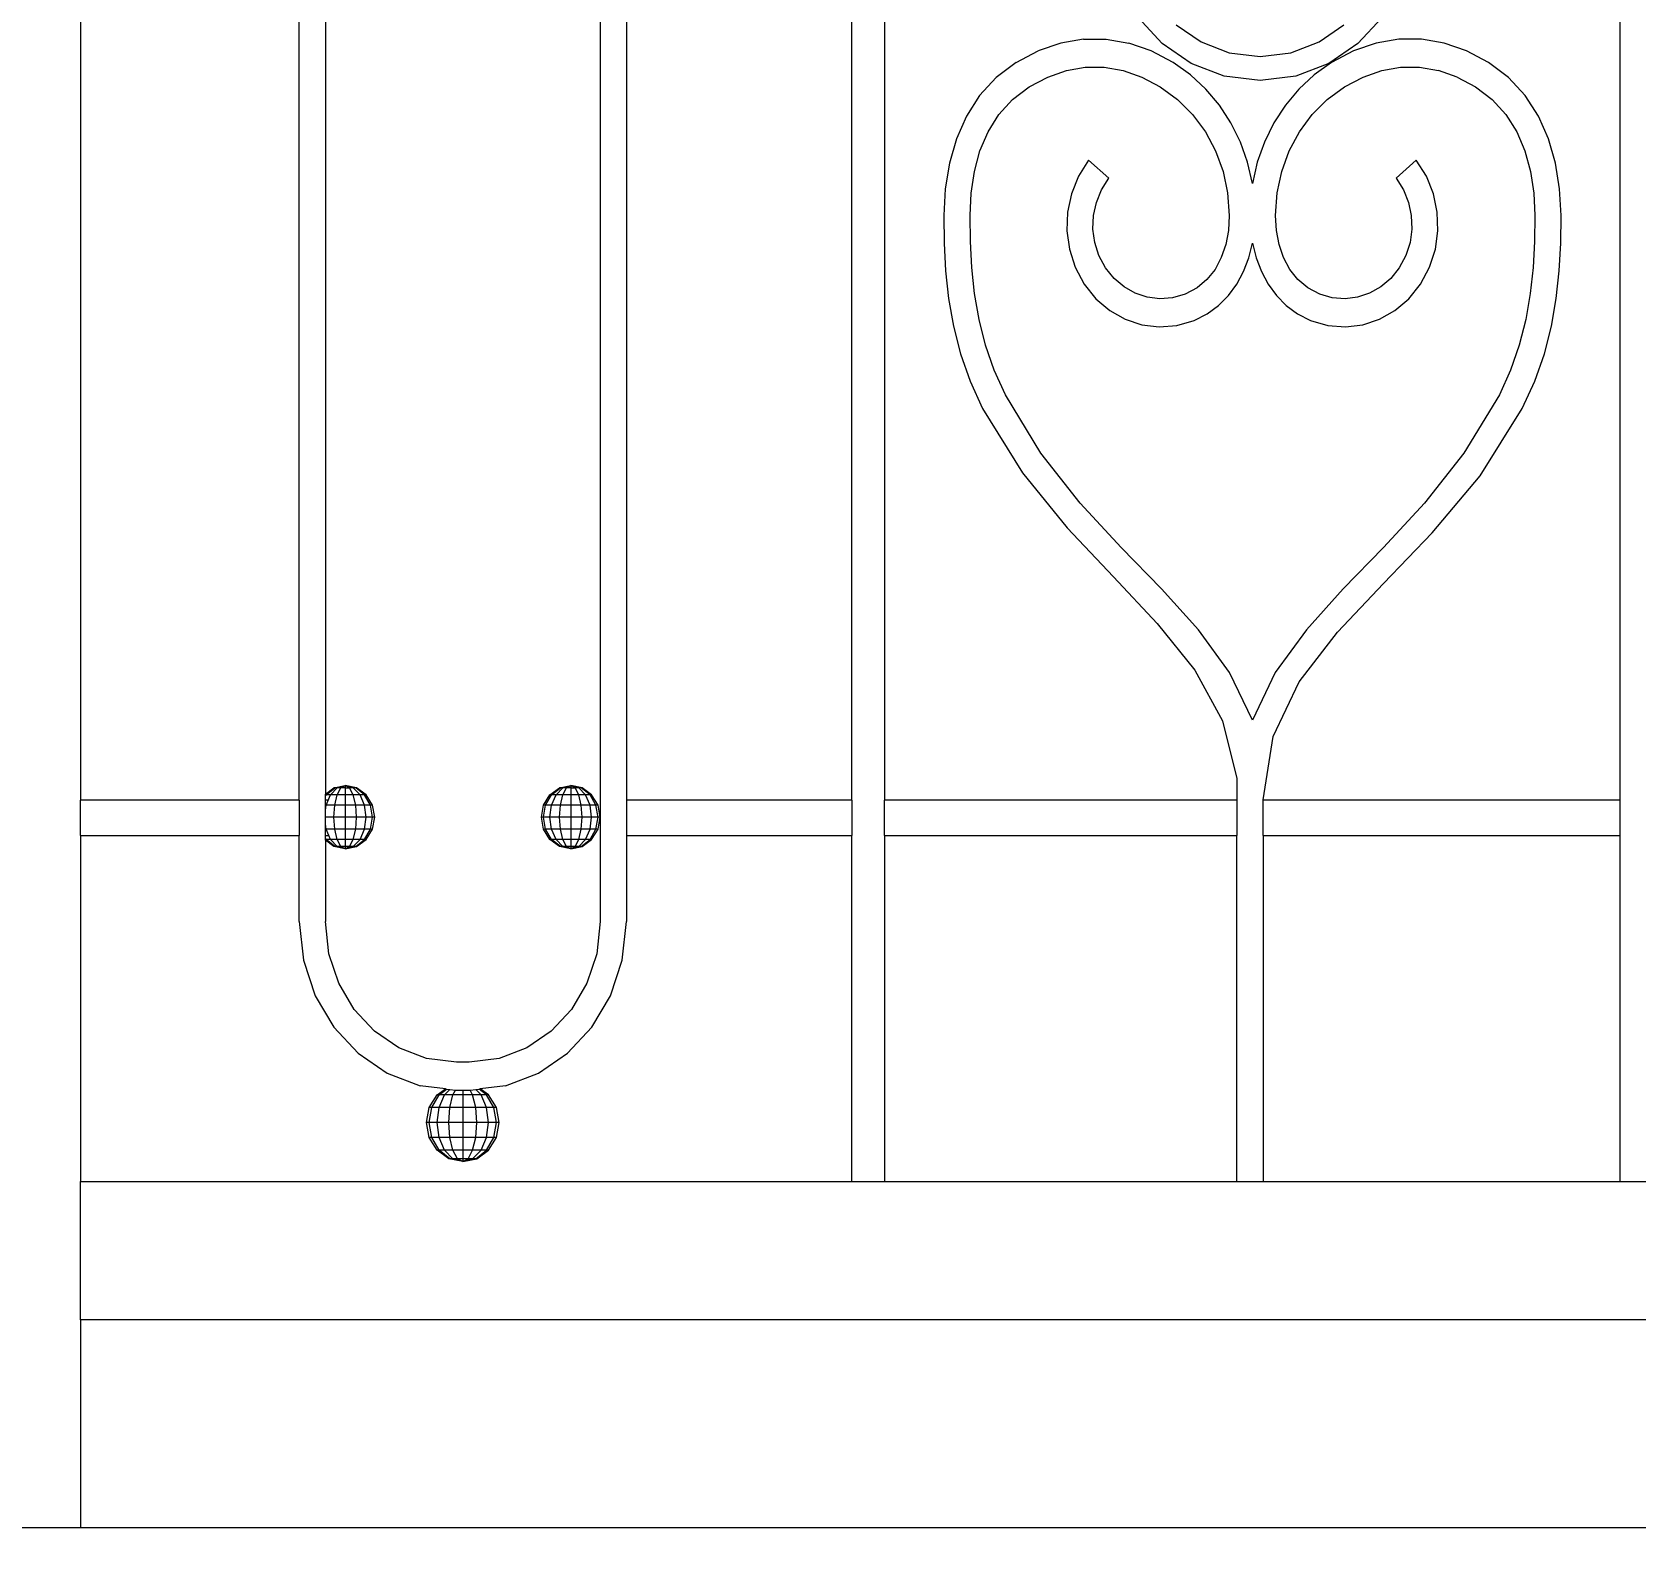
# Model space of a CAD drawing. Header units: millimetres. Extents: x 1832547 to 2001569, y -558009 to -417808.
# Drawn here: x 1913508.3 to 1913971.9, y -523578.6 to -523141.5 of the extents above; entities that cross this region are included whole.
import ezdxf

# ---------------------------------------------------------------- set-up
doc = ezdxf.new("R2010")
doc.units = ezdxf.units.MM
doc.header["$MEASUREMENT"] = 0
doc.layers.get('0').update_dxf_attribs({"linetype": 'CONTINUOUS'})
doc.layers.get('DEFPOINTS').update_dxf_attribs({"linetype": 'CONTINUOUS'})
doc.layers.add('CA.manh 08', color=8, linetype='CONTINUOUS', lineweight=9)
doc.layers.add('CA_manh 08', color=8, linetype='CONTINUOUS', lineweight=9)
doc.styles.get("Standard").update_dxf_attribs({"font": 'roman.shx'})
doc.dimstyles.new('CA 70', dxfattribs={"dimscale": 0.7, "dimtxt": 220, "dimasz": 60, "dimexe": 160, "dimexo": 0, "dimgap": 30, "dimtad": 1, "dimdec": 0, "dimrnd": 5, "dimzin": 0, "dimdsep": 46, "dimtxsty": 'Standard', "dimblk": 'ARCHTICK', "dimcen": 0.09, "dimdle": 160, "dimclrd": 256, "dimclre": 256, "dimclrt": 255, "dimadec": 0, "dimazin": 0, "dimtfac": 1, "dimtdec": 0, "dimtix": 1, "dimtmove": 2, "dimatfit": 3, "dimldrblk": 'DOT', "dimfxl": 600, "dimfxlon": 1, "dimtolj": 1, "dimtzin": 0, "dimarcsym": 0})

# ---------------------------------------------------------------- blocks, each defined once
blk = doc.blocks.new('wt45t')
at = {"layer": 'CA_manh 08'}
for p, q in [((1919711.13, -518573.66), (1919711.13, -518061.39)), ((1919923.75, -518061.39), (1919923.75, -518573.66)), ((1919933.21, -518573.66), (1919933.21, -518061.39)), ((1919998.37, -518061.39), (1919998.37, -518573.66)), ((1920005.94, -518062.36), (1920005.94, -518578.55)), ((1920085.39, -518062), (1920085.39, -518571.89)), ((1920092.96, -518573.66), (1920092.96, -518061.39)), ((1920156.2, -518061.39), (1920156.2, -518573.66)), ((1919779.96, -518347.51), (1919786.96, -518355.03)), ((1919798.19, -518354.55), (1919790.99, -518349.63)), ((1919839.48, -518349.63), (1919832.28, -518354.55)), ((1919843.51, -518355.03), (1919850.51, -518347.51)), ((1919755.54, -518357.12), (1919762.02, -518354.89)), ((1919762.02, -518354.89), (1919768.58, -518353.77)), ((1919768.58, -518353.77), (1919775.16, -518353.77)), ((1919775.16, -518353.77), (1919781.72, -518354.89)), ((1919781.72, -518354.89), (1919788.21, -518357.12)), ((1919786.96, -518355.03), (1919795.36, -518360.77)), ((1919806.35, -518357.69), (1919798.19, -518354.55)), ((1919832.28, -518354.55), (1919824.12, -518357.69)), ((1919835.11, -518360.77), (1919843.51, -518355.03)), ((1919846.68, -518357.12), (1919853.16, -518354.89)), ((1919859.72, -518353.77), (1919853.16, -518354.89)), ((1919866.3, -518353.77), (1919859.72, -518353.77)), ((1919866.3, -518353.77), (1919872.86, -518354.89)), ((1919872.86, -518354.89), (1919879.35, -518357.12)), ((1919749.16, -518360.47), (1919755.54, -518357.12)), ((1919788.21, -518357.12), (1919794.58, -518360.47)), ((1919815.23, -518358.79), (1919806.35, -518357.69)), ((1919824.12, -518357.69), (1919815.23, -518358.79)), ((1919840.3, -518360.47), (1919846.68, -518357.12)), ((1919885.72, -518360.47), (1919879.35, -518357.12)), ((1919738.6, -518370.04), (1919743.38, -518364.84)), ((1919743.38, -518364.84), (1919749.16, -518360.47)), ((1919758.29, -518364.69), (1919752.95, -518367.51)), ((1919758.29, -518364.69), (1919763.7, -518362.81)), ((1919769.15, -518361.87), (1919763.7, -518362.81)), ((1919774.61, -518361.87), (1919769.15, -518361.87)), ((1919780.05, -518362.81), (1919774.61, -518361.87)), ((1919785.45, -518364.69), (1919780.05, -518362.81)), ((1919790.79, -518367.51), (1919785.45, -518364.69)), ((1919794.58, -518360.47), (1919799.55, -518364.02)), ((1919795.36, -518360.77), (1919804.87, -518364.42)), ((1919799.55, -518364.02), (1919804, -518368.16)), ((1919804.87, -518364.42), (1919815.23, -518365.71)), ((1919815.23, -518365.71), (1919825.6, -518364.42)), ((1919825.6, -518364.42), (1919835.11, -518360.77)), ((1919830.89, -518368.16), (1919835.34, -518364.02)), ((1919835.34, -518364.02), (1919840.3, -518360.47)), ((1919849.43, -518364.69), (1919844.09, -518367.51)), ((1919854.83, -518362.81), (1919849.43, -518364.69)), ((1919860.28, -518361.87), (1919854.83, -518362.81)), ((1919865.74, -518361.87), (1919860.28, -518361.87)), ((1919871.18, -518362.81), (1919865.74, -518361.87)), ((1919876.59, -518364.69), (1919871.18, -518362.81)), ((1919881.93, -518367.51), (1919876.59, -518364.69)), ((1919885.72, -518360.47), (1919891.5, -518364.84)), ((1919891.5, -518364.84), (1919896.28, -518370.04)), ((1919752.95, -518367.51), (1919748.11, -518371.18)), ((1919795.8, -518371.18), (1919790.79, -518367.51)), ((1919804, -518368.16), (1919807.9, -518372.83)), ((1919826.98, -518372.83), (1919830.89, -518368.16)), ((1919844.09, -518367.51), (1919839.09, -518371.18)), ((1919886.78, -518371.18), (1919881.93, -518367.51)), ((1919734.78, -518375.96), (1919738.6, -518370.04)), ((1919748.11, -518371.18), (1919744.15, -518375.56)), ((1919800.16, -518375.56), (1919795.8, -518371.18)), ((1919807.9, -518372.83), (1919811.23, -518377.95)), ((1919823.65, -518377.95), (1919826.98, -518372.83)), ((1919839.09, -518371.18), (1919834.72, -518375.56)), ((1919890.73, -518375.56), (1919886.78, -518371.18)), ((1919896.28, -518370.04), (1919900.1, -518375.96)), ((1919731.88, -518382.5), (1919734.78, -518375.96)), ((1919744.15, -518375.56), (1919741.03, -518380.54)), ((1919803.85, -518380.54), (1919800.16, -518375.56)), ((1919811.23, -518377.95), (1919813.95, -518383.47)), ((1919820.93, -518383.47), (1919823.65, -518377.95)), ((1919834.72, -518375.56), (1919831.04, -518380.54)), ((1919893.86, -518380.54), (1919890.73, -518375.56)), ((1919900.1, -518375.96), (1919903, -518382.5)), ((1919729.85, -518389.54), (1919731.88, -518382.5)), ((1919741.03, -518380.54), (1919738.69, -518386.05)), ((1919806.79, -518386.03), (1919803.85, -518380.54)), ((1919831.04, -518380.54), (1919828.09, -518386.03)), ((1919896.2, -518386.05), (1919893.86, -518380.54)), ((1919903, -518382.5), (1919905.03, -518389.54)), ((1919738.69, -518386.05), (1919737.07, -518391.98)), ((1919808.96, -518391.95), (1919806.79, -518386.03)), ((1919813.95, -518383.47), (1919816.03, -518389.33)), ((1919818.85, -518389.33), (1919820.93, -518383.47)), ((1919828.09, -518386.03), (1919825.93, -518391.95)), ((1919897.81, -518391.98), (1919896.2, -518386.05)), ((1919728.66, -518396.98), (1919729.85, -518389.54)), ((1919737.07, -518391.98), (1919736.13, -518398.24)), ((1919767.14, -518393.38), (1919770.08, -518388.75)), ((1919770.08, -518388.75), (1919775.93, -518393.9)), ((1919810.29, -518398.2), (1919808.96, -518391.95)), ((1919816.03, -518389.33), (1919817.44, -518395.45)), ((1919817.44, -518395.45), (1919818.85, -518389.33)), ((1919825.93, -518391.95), (1919824.6, -518398.2)), ((1919858.95, -518393.9), (1919864.8, -518388.75)), ((1919864.8, -518388.75), (1919867.74, -518393.38)), ((1919898.75, -518398.24), (1919897.81, -518391.98)), ((1919905.03, -518389.54), (1919906.23, -518396.98)), ((1919728.24, -518404.69), (1919728.66, -518396.98)), ((1919765.12, -518398.41), (1919767.14, -518393.38)), ((1919773.8, -518397.26), (1919772.33, -518400.9)), ((1919775.93, -518393.9), (1919773.8, -518397.26)), ((1919861.08, -518397.26), (1919858.95, -518393.9)), ((1919862.55, -518400.9), (1919861.08, -518397.26)), ((1919867.74, -518393.38), (1919869.77, -518398.41)), ((1919906.23, -518396.98), (1919906.64, -518404.69)), ((1919736.13, -518398.24), (1919735.81, -518404.75)), ((1919764, -518403.7), (1919765.12, -518398.41)), ((1919772.33, -518400.9), (1919771.52, -518404.73)), ((1919810.74, -518404.68), (1919810.29, -518398.2)), ((1919824.6, -518398.2), (1919824.14, -518404.68)), ((1919863.37, -518404.73), (1919862.55, -518400.9)), ((1919869.77, -518398.41), (1919870.88, -518403.7)), ((1919899.07, -518404.75), (1919898.75, -518398.24)), ((1919728.34, -518412.71), (1919728.24, -518404.69)), ((1919735.81, -518404.75), (1919735.91, -518412.18)), ((1919763.81, -518409.1), (1919764, -518403.7)), ((1919771.52, -518404.73), (1919771.37, -518408.63)), ((1919810.48, -518409.01), (1919810.74, -518404.68)), ((1919824.14, -518404.68), (1919824.4, -518409.01)), ((1919863.52, -518408.63), (1919863.37, -518404.73)), ((1919870.88, -518403.7), (1919871.07, -518409.1)), ((1919898.97, -518412.18), (1919899.07, -518404.75)), ((1919906.64, -518404.69), (1919906.54, -518412.71)), ((1919764.54, -518414.46), (1919763.81, -518409.1)), ((1919771.37, -518408.63), (1919771.89, -518412.52)), ((1919809.72, -518413.09), (1919810.48, -518409.01)), ((1919824.4, -518409.01), (1919825.16, -518413.09)), ((1919862.99, -518412.52), (1919863.52, -518408.63)), ((1919871.07, -518409.1), (1919870.34, -518414.46)), ((1919728.77, -518420.71), (1919728.34, -518412.71)), ((1919735.91, -518412.18), (1919736.34, -518419.69)), ((1919766.21, -518419.65), (1919764.54, -518414.46)), ((1919771.89, -518412.52), (1919773.1, -518416.28)), ((1919808.45, -518416.87), (1919809.72, -518413.09)), ((1919817.44, -518412.71), (1919816.38, -518416.91)), ((1919818.51, -518416.91), (1919817.44, -518412.71)), ((1919825.16, -518413.09), (1919826.44, -518416.87)), ((1919861.79, -518416.28), (1919862.99, -518412.52)), ((1919870.34, -518414.46), (1919868.67, -518419.65)), ((1919898.55, -518419.69), (1919898.97, -518412.18)), ((1919906.54, -518412.71), (1919906.12, -518420.71)), ((1919736.34, -518419.69), (1919737.16, -518427.22)), ((1919768.81, -518424.51), (1919766.21, -518419.65)), ((1919773.1, -518416.28), (1919774.98, -518419.8)), ((1919774.98, -518419.8), (1919777.45, -518422.87)), ((1919804.31, -518423.19), (1919806.65, -518420.26)), ((1919806.65, -518420.26), (1919808.45, -518416.87)), ((1919816.38, -518416.91), (1919814.86, -518420.88)), ((1919820.02, -518420.88), (1919818.51, -518416.91)), ((1919826.44, -518416.87), (1919828.24, -518420.26)), ((1919828.24, -518420.26), (1919830.57, -518423.19)), ((1919857.44, -518422.87), (1919859.9, -518419.8)), ((1919859.9, -518419.8), (1919861.79, -518416.28)), ((1919868.67, -518419.65), (1919866.07, -518424.51)), ((1919897.73, -518427.22), (1919898.55, -518419.69)), ((1919729.62, -518428.7), (1919728.77, -518420.71)), ((1919772.22, -518428.75), (1919768.81, -518424.51)), ((1919777.45, -518422.87), (1919780.34, -518425.33)), ((1919801.43, -518425.6), (1919804.31, -518423.19)), ((1919812.91, -518424.54), (1919810.51, -518427.85)), ((1919814.86, -518420.88), (1919812.91, -518424.54)), ((1919821.98, -518424.54), (1919820.02, -518420.88)), ((1919824.38, -518427.85), (1919821.98, -518424.54)), ((1919830.57, -518423.19), (1919833.45, -518425.6)), ((1919854.54, -518425.33), (1919857.44, -518422.87)), ((1919866.07, -518424.51), (1919862.66, -518428.75)), ((1919906.12, -518420.71), (1919905.26, -518428.7)), ((1919731.02, -518436.68), (1919729.62, -518428.7)), ((1919737.16, -518427.22), (1919738.46, -518434.72)), ((1919776.23, -518432.15), (1919772.22, -518428.75)), ((1919780.34, -518425.33), (1919783.57, -518427.16)), ((1919783.57, -518427.16), (1919787.04, -518428.3)), ((1919787.04, -518428.3), (1919790.66, -518428.75)), ((1919790.66, -518428.75), (1919794.35, -518428.46)), ((1919794.35, -518428.46), (1919798, -518427.41)), ((1919798, -518427.41), (1919801.43, -518425.6)), ((1919810.51, -518427.85), (1919807.66, -518430.74)), ((1919827.22, -518430.74), (1919824.38, -518427.85)), ((1919833.45, -518425.6), (1919836.88, -518427.41)), ((1919836.88, -518427.41), (1919840.54, -518428.46)), ((1919840.54, -518428.46), (1919844.22, -518428.75)), ((1919844.22, -518428.75), (1919847.84, -518428.3)), ((1919847.84, -518428.3), (1919851.32, -518427.16)), ((1919851.32, -518427.16), (1919854.54, -518425.33)), ((1919862.66, -518428.75), (1919858.66, -518432.15)), ((1919896.42, -518434.72), (1919897.73, -518427.22)), ((1919905.26, -518428.7), (1919903.87, -518436.68)), ((1919780.7, -518434.66), (1919776.23, -518432.15)), ((1919804.37, -518433.16), (1919800.65, -518435.03)), ((1919807.66, -518430.74), (1919804.37, -518433.16)), ((1919830.51, -518433.16), (1919827.22, -518430.74)), ((1919834.24, -518435.03), (1919830.51, -518433.16)), ((1919858.66, -518432.15), (1919854.19, -518434.66)), ((1919733.05, -518444.64), (1919731.02, -518436.68)), ((1919738.46, -518434.72), (1919740.33, -518442.14)), ((1919785.5, -518436.25), (1919780.7, -518434.66)), ((1919790.51, -518436.87), (1919785.5, -518436.25)), ((1919795.61, -518436.48), (1919790.51, -518436.87)), ((1919800.65, -518435.03), (1919795.61, -518436.48)), ((1919839.28, -518436.48), (1919834.24, -518435.03)), ((1919844.37, -518436.87), (1919839.28, -518436.48)), ((1919849.38, -518436.25), (1919844.37, -518436.87)), ((1919854.19, -518434.66), (1919849.38, -518436.25)), ((1919894.56, -518442.14), (1919896.42, -518434.72)), ((1919903.87, -518436.68), (1919901.83, -518444.64)), ((1919740.33, -518442.14), (1919742.83, -518449.43)), ((1919892.05, -518449.43), (1919894.56, -518442.14)), ((1919735.83, -518452.58), (1919733.05, -518444.64)), ((1919901.83, -518444.64), (1919899.05, -518452.58)), ((1919739.46, -518460.51), (1919735.83, -518452.58)), ((1919742.83, -518449.43), (1919746.07, -518456.55)), ((1919888.82, -518456.55), (1919892.05, -518449.43)), ((1919899.05, -518452.58), (1919895.43, -518460.51)), ((1919746.07, -518456.55), (1919756.29, -518473.34)), ((1919878.59, -518473.34), (1919888.82, -518456.55)), ((1919751.63, -518479.89), (1919739.46, -518460.51)), ((1919895.43, -518460.51), (1919883.92, -518479.06)), ((1919756.29, -518473.34), (1919767.69, -518487.79)), ((1919867.2, -518487.79), (1919878.59, -518473.34)), ((1919765.44, -518496.39), (1919751.63, -518479.89)), ((1919883.92, -518479.06), (1919870.97, -518494.97)), ((1919767.69, -518487.79), (1919779.55, -518500.63)), ((1919855.33, -518500.63), (1919867.2, -518487.79)), ((1919779.6, -518511.09), (1919765.44, -518496.39)), ((1919870.97, -518494.97), (1919857.64, -518509.16)), ((1919779.55, -518500.63), (1919791.17, -518512.58)), ((1919843.72, -518512.58), (1919855.33, -518500.63)), ((1919792.85, -518525.07), (1919779.6, -518511.09)), ((1919791.17, -518512.58), (1919801.83, -518524.39)), ((1919833.06, -518524.39), (1919843.72, -518512.58)), ((1919857.64, -518509.16), (1919844.99, -518522.56)), ((1919803.91, -518539.42), (1919792.85, -518525.07)), ((1919801.83, -518524.39), (1919810.82, -518536.79)), ((1919824.06, -518536.79), (1919833.06, -518524.39)), ((1919844.99, -518522.56), (1919834.11, -518536.11)), ((1919834.11, -518536.11), (1919826.06, -518550.73)), ((1919811.49, -518555.21), (1919803.91, -518539.42)), ((1919810.82, -518536.79), (1919817.44, -518550.5)), ((1919817.44, -518550.5), (1919824.06, -518536.79)), ((1919826.06, -518550.73), (1919821.9, -518567.35)), ((1919814.34, -518573.52), (1919811.49, -518555.21)), ((1919821.9, -518567.35), (1919821.9, -518573.66)), ((1920006.59, -518575.05), (1920008.43, -518572.08)), ((1920007.19, -518575.05), (1920008.89, -518572.08)), ((1920008.43, -518572.08), (1920011.2, -518570.1)), ((1920008.89, -518572.08), (1920008.43, -518572.08)), ((1920008.89, -518572.08), (1920011.44, -518570.1)), ((1920008.89, -518572.08), (1920010.2, -518572.08)), ((1920008.89, -518575.05), (1920010.2, -518572.08)), ((1920010.2, -518572.08), (1920012.15, -518570.1)), ((1920010.2, -518572.08), (1920012.15, -518572.08)), ((1920011.2, -518570.1), (1920014.45, -518569.41)), ((1920011.2, -518570.1), (1920011.44, -518570.1)), ((1920011.44, -518570.1), (1920014.45, -518569.41)), ((1920011.44, -518570.1), (1920012.15, -518570.1)), ((1920011.44, -518575.05), (1920012.15, -518572.08)), ((1920012.15, -518570.1), (1920014.45, -518569.41)), ((1920012.15, -518570.1), (1920013.21, -518570.1)), ((1920012.15, -518572.08), (1920013.21, -518570.1)), ((1920012.15, -518572.08), (1920014.45, -518572.08)), ((1920013.21, -518570.1), (1920014.45, -518569.41)), ((1920014.45, -518570.1), (1920013.21, -518570.1)), ((1920014.45, -518569.41), (1920014.45, -518570.1)), ((1920015.7, -518570.1), (1920014.45, -518569.41)), ((1920016.76, -518570.1), (1920014.45, -518569.41)), ((1920017.46, -518570.1), (1920014.45, -518569.41)), ((1920017.71, -518570.1), (1920014.45, -518569.41)), ((1920014.45, -518570.1), (1920015.7, -518570.1)), ((1920014.45, -518570.1), (1920014.45, -518572.08)), ((1920014.45, -518572.08), (1920016.76, -518572.08)), ((1920014.45, -518572.08), (1920014.45, -518575.05)), ((1920015.7, -518570.1), (1920016.76, -518570.1)), ((1920016.76, -518572.08), (1920015.7, -518570.1)), ((1920016.76, -518570.1), (1920017.46, -518570.1)), ((1920018.71, -518572.08), (1920016.76, -518570.1)), ((1920016.76, -518572.08), (1920018.71, -518572.08)), ((1920017.46, -518575.05), (1920016.76, -518572.08)), ((1920017.46, -518570.1), (1920017.71, -518570.1)), ((1920020.01, -518572.08), (1920017.46, -518570.1)), ((1920020.47, -518572.08), (1920017.71, -518570.1)), ((1920018.71, -518572.08), (1920020.01, -518572.08)), ((1920020.01, -518575.05), (1920018.71, -518572.08)), ((1920020.01, -518572.08), (1920020.47, -518572.08)), ((1920021.72, -518575.05), (1920020.01, -518572.08)), ((1920022.32, -518575.05), (1920020.47, -518572.08)), ((1920071.77, -518575.05), (1920073.62, -518572.08)), ((1920072.37, -518575.05), (1920074.08, -518572.08)), ((1920073.62, -518572.08), (1920076.38, -518570.1)), ((1920074.08, -518572.08), (1920073.62, -518572.08)), ((1920074.08, -518572.08), (1920076.63, -518570.1)), ((1920074.08, -518572.08), (1920075.38, -518572.08)), ((1920074.08, -518575.05), (1920075.38, -518572.08)), ((1920075.38, -518572.08), (1920077.33, -518570.1)), ((1920075.38, -518572.08), (1920077.33, -518572.08)), ((1920076.38, -518570.1), (1920079.64, -518569.41)), ((1920076.38, -518570.1), (1920076.63, -518570.1)), ((1920076.63, -518570.1), (1920079.64, -518569.41)), ((1920076.63, -518570.1), (1920077.33, -518570.1)), ((1920076.63, -518575.05), (1920077.33, -518572.08)), ((1920077.33, -518570.1), (1920079.64, -518569.41)), ((1920077.33, -518570.1), (1920078.39, -518570.1)), ((1920077.33, -518572.08), (1920078.39, -518570.1)), ((1920077.33, -518572.08), (1920079.64, -518572.08)), ((1920078.39, -518570.1), (1920079.64, -518569.41)), ((1920079.64, -518570.1), (1920078.39, -518570.1)), ((1920079.64, -518569.41), (1920079.64, -518570.1)), ((1920080.88, -518570.1), (1920079.64, -518569.41)), ((1920081.94, -518570.1), (1920079.64, -518569.41)), ((1920082.65, -518570.1), (1920079.64, -518569.41)), ((1920082.9, -518570.1), (1920079.64, -518569.41)), ((1920079.64, -518570.1), (1920080.88, -518570.1)), ((1920079.64, -518570.1), (1920079.64, -518572.08)), ((1920079.64, -518572.08), (1920081.94, -518572.08)), ((1920079.64, -518572.08), (1920079.64, -518575.05)), ((1920080.88, -518570.1), (1920081.94, -518570.1)), ((1920081.94, -518572.08), (1920080.88, -518570.1)), ((1920081.94, -518570.1), (1920082.65, -518570.1)), ((1920083.89, -518572.08), (1920081.94, -518570.1)), ((1920081.94, -518572.08), (1920083.89, -518572.08)), ((1920082.65, -518575.05), (1920081.94, -518572.08)), ((1920082.65, -518570.1), (1920082.9, -518570.1)), ((1920085.2, -518572.08), (1920082.65, -518570.1)), ((1920085.39, -518571.89), (1920082.9, -518570.1)), ((1920083.89, -518572.08), (1920085.2, -518572.08)), ((1920085.2, -518575.05), (1920083.89, -518572.08)), ((1920085.2, -518572.08), (1920085.39, -518572.08)), ((1920085.39, -518572.42), (1920085.2, -518572.08)), ((1920085.39, -518572.08), (1920085.39, -518571.89)), ((1920085.39, -518572.42), (1920085.39, -518572.08)), ((1920085.39, -518573.66), (1920085.39, -518572.42)), ((1919711.13, -518583.82), (1919711.13, -518573.66)), ((1919711.13, -518573.66), (1919814.34, -518573.66)), ((1919814.34, -518573.52), (1919814.34, -518573.66)), ((1919814.34, -518583.82), (1919814.34, -518573.66)), ((1919821.9, -518573.66), (1919923.75, -518573.66)), ((1919821.9, -518573.66), (1919821.9, -518583.82)), ((1919923.75, -518583.82), (1919923.75, -518573.66)), ((1919933.21, -518573.66), (1919998.37, -518573.66)), ((1919933.21, -518573.66), (1919933.21, -518583.82)), ((1919998.37, -518573.66), (1919998.37, -518583.82)), ((1920005.94, -518578.55), (1920006.59, -518575.05)), ((1920006.59, -518575.05), (1920007.19, -518575.05)), ((1920006.59, -518578.55), (1920007.19, -518575.05)), ((1920007.19, -518575.05), (1920008.89, -518575.05)), ((1920008.43, -518578.55), (1920008.89, -518575.05)), ((1920008.89, -518575.05), (1920011.44, -518575.05)), ((1920011.2, -518578.55), (1920011.44, -518575.05)), ((1920011.44, -518575.05), (1920014.45, -518575.05)), ((1920014.45, -518575.05), (1920017.46, -518575.05)), ((1920014.45, -518575.05), (1920014.45, -518578.55)), ((1920017.46, -518575.05), (1920020.01, -518575.05)), ((1920017.71, -518578.55), (1920017.46, -518575.05)), ((1920020.01, -518575.05), (1920021.72, -518575.05)), ((1920020.47, -518578.55), (1920020.01, -518575.05)), ((1920021.72, -518575.05), (1920022.32, -518575.05)), ((1920022.32, -518578.55), (1920021.72, -518575.05)), ((1920022.97, -518578.55), (1920022.32, -518575.05)), ((1920071.13, -518578.55), (1920071.77, -518575.05)), ((1920071.77, -518575.05), (1920072.37, -518575.05)), ((1920071.77, -518578.55), (1920072.37, -518575.05)), ((1920072.37, -518575.05), (1920074.08, -518575.05)), ((1920073.62, -518578.55), (1920074.08, -518575.05)), ((1920074.08, -518575.05), (1920076.63, -518575.05)), ((1920076.38, -518578.55), (1920076.63, -518575.05)), ((1920076.63, -518575.05), (1920079.64, -518575.05)), ((1920079.64, -518575.05), (1920082.65, -518575.05)), ((1920079.64, -518575.05), (1920079.64, -518578.55)), ((1920082.65, -518575.05), (1920085.2, -518575.05)), ((1920082.9, -518578.55), (1920082.65, -518575.05)), ((1920084.71, -518573.66), (1920085.39, -518573.66)), ((1920085.2, -518575.05), (1920085.39, -518575.05)), ((1920085.39, -518576.52), (1920085.2, -518575.05)), ((1920085.39, -518575.05), (1920085.39, -518573.66)), ((1920085.39, -518576.52), (1920085.39, -518575.05)), ((1920085.39, -518578.55), (1920085.39, -518576.52)), ((1920092.96, -518573.66), (1920156.2, -518573.66)), ((1920092.96, -518573.66), (1920092.96, -518583.82)), ((1920156.2, -518583.82), (1920156.2, -518573.66)), ((1920005.94, -518578.55), (1920006.59, -518578.55)), ((1920006.59, -518582.05), (1920005.94, -518578.55)), ((1920005.94, -518578.55), (1920005.94, -518608.69)), ((1920006.59, -518578.55), (1920008.43, -518578.55)), ((1920007.19, -518582.05), (1920006.59, -518578.55)), ((1920006.59, -518582.05), (1920007.19, -518582.05)), ((1920008.43, -518585.02), (1920006.59, -518582.05)), ((1920007.19, -518582.05), (1920008.89, -518582.05)), ((1920008.89, -518585.02), (1920007.19, -518582.05)), ((1920008.43, -518578.55), (1920011.2, -518578.55)), ((1920008.89, -518582.05), (1920008.43, -518578.55)), ((1920008.89, -518582.05), (1920011.44, -518582.05)), ((1920010.2, -518585.02), (1920008.89, -518582.05)), ((1920011.2, -518578.55), (1920014.45, -518578.55)), ((1920011.44, -518582.05), (1920011.2, -518578.55)), ((1920011.44, -518582.05), (1920014.45, -518582.05)), ((1920012.15, -518585.02), (1920011.44, -518582.05)), ((1920014.45, -518578.55), (1920017.71, -518578.55)), ((1920014.45, -518578.55), (1920014.45, -518582.05)), ((1920014.45, -518582.05), (1920017.46, -518582.05)), ((1920014.45, -518582.05), (1920014.45, -518585.02)), ((1920016.76, -518585.02), (1920017.46, -518582.05)), ((1920017.46, -518582.05), (1920017.71, -518578.55)), ((1920017.46, -518582.05), (1920020.01, -518582.05)), ((1920017.71, -518578.55), (1920020.47, -518578.55)), ((1920018.71, -518585.02), (1920020.01, -518582.05)), ((1920020.01, -518582.05), (1920020.47, -518578.55)), ((1920020.01, -518582.05), (1920021.72, -518582.05)), ((1920020.01, -518585.02), (1920021.72, -518582.05)), ((1920020.47, -518578.55), (1920022.32, -518578.55)), ((1920020.47, -518585.02), (1920022.32, -518582.05)), ((1920021.72, -518582.05), (1920022.32, -518578.55)), ((1920021.72, -518582.05), (1920022.32, -518582.05)), ((1920022.32, -518578.55), (1920022.97, -518578.55)), ((1920022.32, -518582.05), (1920022.97, -518578.55)), ((1920071.13, -518578.55), (1920071.77, -518578.55)), ((1920071.77, -518582.05), (1920071.13, -518578.55)), ((1920071.77, -518578.55), (1920073.62, -518578.55)), ((1920072.37, -518582.05), (1920071.77, -518578.55)), ((1920071.77, -518582.05), (1920072.37, -518582.05)), ((1920073.62, -518585.02), (1920071.77, -518582.05)), ((1920072.37, -518582.05), (1920074.08, -518582.05)), ((1920074.08, -518585.02), (1920072.37, -518582.05)), ((1920073.62, -518578.55), (1920076.38, -518578.55)), ((1920074.08, -518582.05), (1920073.62, -518578.55)), ((1920074.08, -518582.05), (1920076.63, -518582.05)), ((1920075.38, -518585.02), (1920074.08, -518582.05)), ((1920076.38, -518578.55), (1920079.64, -518578.55)), ((1920076.63, -518582.05), (1920076.38, -518578.55)), ((1920076.63, -518582.05), (1920079.64, -518582.05)), ((1920077.33, -518585.02), (1920076.63, -518582.05)), ((1920079.64, -518578.55), (1920082.9, -518578.55)), ((1920079.64, -518578.55), (1920079.64, -518582.05)), ((1920079.64, -518582.05), (1920082.65, -518582.05)), ((1920079.64, -518582.05), (1920079.64, -518585.02)), ((1920081.94, -518585.02), (1920082.65, -518582.05)), ((1920082.65, -518582.05), (1920082.9, -518578.55)), ((1920082.65, -518582.05), (1920085.2, -518582.05)), ((1920082.9, -518578.55), (1920085.39, -518578.55)), ((1920084.43, -518583.82), (1920085.2, -518582.05)), ((1920085.2, -518582.05), (1920085.39, -518580.58)), ((1920085.2, -518582.05), (1920085.39, -518582.05)), ((1920085.39, -518580.58), (1920085.39, -518578.55)), ((1920085.39, -518582.05), (1920085.39, -518580.58)), ((1920085.39, -518583.82), (1920085.39, -518582.05)), ((1919814.34, -518583.82), (1919711.13, -518583.82)), ((1919711.13, -518683.82), (1919711.13, -518583.82)), ((1919814.34, -518583.82), (1919814.34, -518683.82)), ((1919923.75, -518583.82), (1919821.9, -518583.82)), ((1919821.9, -518683.82), (1919821.9, -518583.82)), ((1919923.75, -518583.82), (1919923.75, -518683.82)), ((1919998.37, -518583.82), (1919933.21, -518583.82)), ((1919933.21, -518683.82), (1919933.21, -518583.82)), ((1919998.37, -518583.82), (1919998.37, -518608.73)), ((1920008.43, -518585.02), (1920008.89, -518585.02)), ((1920011.2, -518587), (1920008.43, -518585.02)), ((1920008.89, -518585.02), (1920010.2, -518585.02)), ((1920011.44, -518587), (1920008.89, -518585.02)), ((1920010.2, -518585.02), (1920012.15, -518585.02)), ((1920012.15, -518587), (1920010.2, -518585.02)), ((1920011.44, -518587), (1920011.2, -518587)), ((1920014.45, -518587.69), (1920011.2, -518587)), ((1920011.44, -518587), (1920012.15, -518587)), ((1920014.45, -518587.69), (1920011.44, -518587)), ((1920012.15, -518585.02), (1920014.45, -518585.02)), ((1920013.21, -518587), (1920012.15, -518585.02)), ((1920012.15, -518587), (1920013.21, -518587)), ((1920014.45, -518587.69), (1920012.15, -518587)), ((1920013.21, -518587), (1920014.45, -518587)), ((1920014.45, -518587.69), (1920013.21, -518587)), ((1920014.45, -518585.02), (1920016.76, -518585.02)), ((1920014.45, -518585.02), (1920014.45, -518587)), ((1920014.45, -518587), (1920015.7, -518587)), ((1920014.45, -518587.69), (1920015.7, -518587)), ((1920014.45, -518587), (1920014.45, -518587.69)), ((1920014.45, -518587.69), (1920016.76, -518587)), ((1920014.45, -518587.69), (1920017.46, -518587)), ((1920014.45, -518587.69), (1920017.71, -518587)), ((1920015.7, -518587), (1920016.76, -518585.02)), ((1920015.7, -518587), (1920016.76, -518587)), ((1920016.76, -518585.02), (1920018.71, -518585.02)), ((1920016.76, -518587), (1920018.71, -518585.02)), ((1920016.76, -518587), (1920017.46, -518587)), ((1920017.46, -518587), (1920020.01, -518585.02)), ((1920017.46, -518587), (1920017.71, -518587)), ((1920017.71, -518587), (1920020.47, -518585.02)), ((1920018.71, -518585.02), (1920020.01, -518585.02)), ((1920020.01, -518585.02), (1920020.47, -518585.02)), ((1920073.62, -518585.02), (1920074.08, -518585.02)), ((1920076.38, -518587), (1920073.62, -518585.02)), ((1920074.08, -518585.02), (1920075.38, -518585.02)), ((1920076.63, -518587), (1920074.08, -518585.02)), ((1920075.38, -518585.02), (1920077.33, -518585.02)), ((1920077.33, -518587), (1920075.38, -518585.02)), ((1920076.63, -518587), (1920076.38, -518587)), ((1920079.64, -518587.69), (1920076.38, -518587)), ((1920076.63, -518587), (1920077.33, -518587)), ((1920079.64, -518587.69), (1920076.63, -518587)), ((1920077.33, -518585.02), (1920079.64, -518585.02)), ((1920078.39, -518587), (1920077.33, -518585.02)), ((1920077.33, -518587), (1920078.39, -518587)), ((1920079.64, -518587.69), (1920077.33, -518587)), ((1920078.39, -518587), (1920079.64, -518587)), ((1920079.64, -518587.69), (1920078.39, -518587)), ((1920079.64, -518585.02), (1920081.94, -518585.02)), ((1920079.64, -518585.02), (1920079.64, -518587)), ((1920079.64, -518587), (1920080.88, -518587)), ((1920079.64, -518587.69), (1920080.88, -518587)), ((1920079.64, -518587), (1920079.64, -518587.69)), ((1920079.64, -518587.69), (1920081.94, -518587)), ((1920079.64, -518587.69), (1920082.65, -518587)), ((1920079.64, -518587.69), (1920082.9, -518587)), ((1920080.88, -518587), (1920081.94, -518585.02)), ((1920080.88, -518587), (1920081.94, -518587)), ((1920081.94, -518585.02), (1920083.89, -518585.02)), ((1920081.94, -518587), (1920083.89, -518585.02)), ((1920081.94, -518587), (1920082.65, -518587)), ((1920082.65, -518587), (1920085.2, -518585.02)), ((1920082.65, -518587), (1920082.9, -518587)), ((1920082.9, -518587), (1920085.39, -518585.21)), ((1920083.89, -518585.02), (1920084.43, -518583.82)), ((1920083.89, -518585.02), (1920085.2, -518585.02)), ((1920085.39, -518583.82), (1920084.43, -518583.82)), ((1920085.2, -518585.02), (1920085.39, -518584.68)), ((1920085.2, -518585.02), (1920085.39, -518585.02)), ((1920085.39, -518584.68), (1920085.39, -518583.82)), ((1920085.39, -518585.02), (1920085.39, -518584.68)), ((1920085.39, -518585.21), (1920085.39, -518585.02)), ((1920085.39, -518585.21), (1920085.39, -518608.69)), ((1920092.96, -518608.73), (1920092.96, -518583.82)), ((1920156.2, -518583.82), (1920092.96, -518583.82)), ((1920156.2, -518583.82), (1920156.2, -518683.82)), ((1919999.57, -518619.9), (1919998.37, -518608.73)), ((1920005.94, -518608.69), (1920006.94, -518618.01)), ((1920084.39, -518618.01), (1920085.39, -518608.69)), ((1920092.96, -518608.73), (1920091.76, -518619.9)), ((1920006.94, -518618.01), (1920009.79, -518626.57)), ((1920081.54, -518626.57), (1920084.39, -518618.01)), ((1920002.99, -518630.16), (1919999.57, -518619.9)), ((1920091.76, -518619.9), (1920088.34, -518630.16)), ((1920009.79, -518626.57), (1920014.26, -518634.12)), ((1920077.07, -518634.12), (1920081.54, -518626.57)), ((1920008.36, -518639.22), (1920002.99, -518630.16)), ((1920088.34, -518630.16), (1920082.98, -518639.22)), ((1920014.26, -518634.12), (1920020.13, -518640.42)), ((1920071.2, -518640.42), (1920077.07, -518634.12)), ((1920015.39, -518646.77), (1920008.36, -518639.22)), ((1920020.13, -518640.42), (1920027.16, -518645.23)), ((1920064.17, -518645.23), (1920071.2, -518640.42)), ((1920082.98, -518639.22), (1920075.94, -518646.77)), ((1920023.82, -518652.53), (1920015.39, -518646.77)), ((1920027.16, -518645.23), (1920035.13, -518648.29)), ((1920056.2, -518648.29), (1920064.17, -518645.23)), ((1920075.94, -518646.77), (1920067.51, -518652.53)), ((1920035.13, -518648.29), (1920043.81, -518649.37)), ((1920043.81, -518649.37), (1920047.53, -518649.37)), ((1920047.53, -518649.37), (1920056.2, -518648.29)), ((1920033.37, -518656.2), (1920023.82, -518652.53)), ((1920033.37, -518656.2), (1920040.64, -518657.1)), ((1920050.7, -518657.1), (1920057.96, -518656.2)), ((1920067.51, -518652.53), (1920057.96, -518656.2)), ((1920035.96, -518662.49), (1920038.24, -518658.83)), ((1920036.7, -518662.49), (1920038.8, -518658.83)), ((1920038.24, -518658.83), (1920040.64, -518657.1)), ((1920038.24, -518658.83), (1920038.8, -518658.83)), ((1920038.8, -518658.83), (1920040.97, -518657.15)), ((1920038.8, -518658.83), (1920040.41, -518658.83)), ((1920038.8, -518662.49), (1920040.41, -518658.83)), ((1920040.41, -518658.83), (1920041.95, -518657.27)), ((1920040.41, -518658.83), (1920042.83, -518658.83)), ((1920040.97, -518657.15), (1920040.64, -518657.1)), ((1920041.95, -518657.27), (1920040.97, -518657.15)), ((1920043.55, -518657.47), (1920041.95, -518657.27)), ((1920041.95, -518662.49), (1920042.83, -518658.83)), ((1920042.83, -518658.83), (1920043.55, -518657.47)), ((1920042.83, -518658.83), (1920045.67, -518658.83)), ((1920043.77, -518657.49), (1920043.55, -518657.47)), ((1920045.67, -518657.49), (1920043.77, -518657.49)), ((1920045.67, -518657.49), (1920045.67, -518658.83)), ((1920047.56, -518657.49), (1920045.67, -518657.49)), ((1920045.67, -518658.83), (1920048.52, -518658.83)), ((1920045.67, -518658.83), (1920045.67, -518662.49)), ((1920047.79, -518657.46), (1920047.56, -518657.49)), ((1920049.39, -518657.27), (1920047.79, -518657.46)), ((1920048.52, -518658.83), (1920047.79, -518657.46)), ((1920048.52, -518658.83), (1920050.93, -518658.83)), ((1920049.39, -518662.49), (1920048.52, -518658.83)), ((1920050.37, -518657.14), (1920049.39, -518657.27)), ((1920050.93, -518658.83), (1920049.39, -518657.27)), ((1920050.7, -518657.1), (1920050.37, -518657.14)), ((1920052.54, -518658.83), (1920050.37, -518657.14)), ((1920053.11, -518658.83), (1920050.7, -518657.1)), ((1920050.93, -518658.83), (1920052.54, -518658.83)), ((1920052.54, -518662.49), (1920050.93, -518658.83)), ((1920052.54, -518658.83), (1920053.11, -518658.83)), ((1920054.65, -518662.49), (1920052.54, -518658.83)), ((1920055.39, -518662.49), (1920053.11, -518658.83)), ((1920035.16, -518666.82), (1920035.96, -518662.49)), ((1920035.96, -518662.49), (1920036.7, -518662.49)), ((1920035.96, -518666.82), (1920036.7, -518662.49)), ((1920036.7, -518662.49), (1920038.8, -518662.49)), ((1920038.24, -518666.82), (1920038.8, -518662.49)), ((1920038.8, -518662.49), (1920041.95, -518662.49)), ((1920041.65, -518666.82), (1920041.95, -518662.49)), ((1920041.95, -518662.49), (1920045.67, -518662.49)), ((1920045.67, -518662.49), (1920049.39, -518662.49)), ((1920045.67, -518662.49), (1920045.67, -518666.82)), ((1920049.39, -518662.49), (1920052.54, -518662.49)), ((1920049.7, -518666.82), (1920049.39, -518662.49)), ((1920052.54, -518662.49), (1920054.65, -518662.49)), ((1920053.11, -518666.82), (1920052.54, -518662.49)), ((1920054.65, -518662.49), (1920055.39, -518662.49)), ((1920055.39, -518666.82), (1920054.65, -518662.49)), ((1920056.19, -518666.82), (1920055.39, -518662.49)), ((1920035.16, -518666.82), (1920035.96, -518666.82)), ((1920035.96, -518671.14), (1920035.16, -518666.82)), ((1920035.96, -518666.82), (1920038.24, -518666.82)), ((1920036.7, -518671.14), (1920035.96, -518666.82)), ((1920038.24, -518666.82), (1920041.65, -518666.82)), ((1920038.8, -518671.14), (1920038.24, -518666.82)), ((1920041.65, -518666.82), (1920045.67, -518666.82)), ((1920041.95, -518671.14), (1920041.65, -518666.82)), ((1920045.67, -518666.82), (1920049.7, -518666.82)), ((1920045.67, -518666.82), (1920045.67, -518671.14)), ((1920049.39, -518671.14), (1920049.7, -518666.82)), ((1920049.7, -518666.82), (1920053.11, -518666.82)), ((1920052.54, -518671.14), (1920053.11, -518666.82)), ((1920053.11, -518666.82), (1920055.39, -518666.82)), ((1920054.65, -518671.14), (1920055.39, -518666.82)), ((1920055.39, -518666.82), (1920056.19, -518666.82)), ((1920055.39, -518671.14), (1920056.19, -518666.82)), ((1920035.96, -518671.14), (1920036.7, -518671.14)), ((1920038.24, -518674.8), (1920035.96, -518671.14)), ((1920036.7, -518671.14), (1920038.8, -518671.14)), ((1920038.8, -518674.8), (1920036.7, -518671.14)), ((1920038.24, -518674.8), (1920038.8, -518674.8)), ((1920041.65, -518677.25), (1920038.24, -518674.8)), ((1920038.8, -518671.14), (1920041.95, -518671.14)), ((1920040.41, -518674.8), (1920038.8, -518671.14)), ((1920038.8, -518674.8), (1920040.41, -518674.8)), ((1920041.95, -518677.25), (1920038.8, -518674.8)), ((1920040.41, -518674.8), (1920042.83, -518674.8)), ((1920042.83, -518677.25), (1920040.41, -518674.8)), ((1920041.95, -518671.14), (1920045.67, -518671.14)), ((1920042.83, -518674.8), (1920041.95, -518671.14)), ((1920042.83, -518674.8), (1920045.67, -518674.8)), ((1920044.13, -518677.25), (1920042.83, -518674.8)), ((1920045.67, -518671.14), (1920049.39, -518671.14)), ((1920045.67, -518671.14), (1920045.67, -518674.8)), ((1920045.67, -518674.8), (1920048.52, -518674.8)), ((1920045.67, -518674.8), (1920045.67, -518677.25)), ((1920047.21, -518677.25), (1920048.52, -518674.8)), ((1920048.52, -518674.8), (1920049.39, -518671.14)), ((1920048.52, -518674.8), (1920050.93, -518674.8)), ((1920048.52, -518677.25), (1920050.93, -518674.8)), ((1920049.39, -518671.14), (1920052.54, -518671.14)), ((1920049.39, -518677.25), (1920052.54, -518674.8)), ((1920049.7, -518677.25), (1920053.11, -518674.8)), ((1920050.93, -518674.8), (1920052.54, -518671.14)), ((1920050.93, -518674.8), (1920052.54, -518674.8)), ((1920052.54, -518671.14), (1920054.65, -518671.14)), ((1920052.54, -518674.8), (1920054.65, -518671.14)), ((1920052.54, -518674.8), (1920053.11, -518674.8)), ((1920053.11, -518674.8), (1920055.39, -518671.14)), ((1920054.65, -518671.14), (1920055.39, -518671.14)), ((1920041.95, -518677.25), (1920041.65, -518677.25)), ((1920045.67, -518678.11), (1920041.65, -518677.25)), ((1920041.95, -518677.25), (1920042.83, -518677.25)), ((1920045.67, -518678.11), (1920041.95, -518677.25)), ((1920042.83, -518677.25), (1920044.13, -518677.25)), ((1920045.67, -518678.11), (1920042.83, -518677.25)), ((1920044.13, -518677.25), (1920045.67, -518677.25)), ((1920045.67, -518678.11), (1920044.13, -518677.25)), ((1920045.67, -518677.25), (1920047.21, -518677.25)), ((1920045.67, -518678.11), (1920047.21, -518677.25)), ((1920045.67, -518677.25), (1920045.67, -518678.11)), ((1920045.67, -518678.11), (1920048.52, -518677.25)), ((1920045.67, -518678.11), (1920049.39, -518677.25)), ((1920045.67, -518678.11), (1920049.7, -518677.25)), ((1920047.21, -518677.25), (1920048.52, -518677.25)), ((1920048.52, -518677.25), (1920049.39, -518677.25)), ((1920049.39, -518677.25), (1920049.7, -518677.25)), ((1919711.13, -518683.82), (1919701.68, -518683.82)), ((1919814.34, -518683.82), (1919711.13, -518683.82)), ((1919821.9, -518683.82), (1919814.34, -518683.82)), ((1919923.75, -518683.82), (1919821.9, -518683.82)), ((1919933.21, -518683.82), (1919923.75, -518683.82)), ((1920156.2, -518683.82), (1919933.21, -518683.82)), ((1920156.2, -518723.82), (1920156.2, -518683.82)), ((1919481.96, -518723.82), (1920156.2, -518723.82)), ((1920156.2, -518723.82), (1920156.2, -518783.82)), ((1920156.2, -518783.82), (1919481.96, -518783.82)), ((1920184.13, -518783.82), (1920156.2, -518783.82))]:
    blk.add_line(p, q, dxfattribs=at)
blk = doc.blocks.new('_ArchTick')
at = {"color": 1, "linetype": 'ByBlock', "const_width": 0.15}
blk.add_lwpolyline([(-0.5, -0.5), (0.5, 0.5)], dxfattribs=at)
blk = doc.blocks.new('*D163')
at = {"layer": 'CA.manh 08', "lineweight": -2, "transparency": 16777216}
for p, q in [((1910842.13, -523531.59), (1910842.13, -524675.59)), ((1911262.13, -523643.59), (1910730.13, -523643.59)), ((1911262.13, -524563.59), (1910730.13, -524563.59))]:
    blk.add_line(p, q, dxfattribs=at)
at = {"layer": 'DEFPOINTS', "color": 0, "transparency": 16777216}
for p in [(1912236.99, -523643.59), (1910842.13, -524563.59), (1913934.35, -524563.59)]:
    blk.add_point(p, dxfattribs=at)
at = {"layer": 'CA.manh 08', "lineweight": -2, "transparency": 16777216, "xscale": 42, "yscale": 42, "zscale": 42}
for p, rotation in [((1910842.13, -523643.59), 90), ((1910842.13, -524563.59), 270)]:
    blk.add_blockref('_ArchTick', p, dxfattribs=dict(at, rotation=rotation))
at = {"layer": 'CA.manh 08', "color": 255, "transparency": 16777216, "insert": (1910744.13, -524103.59), "char_height": 154, "attachment_point": 5, "rotation": 90}
blk.add_mtext('\\A1;920', dxfattribs=at)
blk = doc.blocks.new('_DOT')
at = {"color": 1, "linetype": 'ByBlock'}
blk.add_line((-0.5, 0), (-1, 0), dxfattribs=at)
at = {"color": 1, "linetype": 'ByBlock', "const_width": 0.5}
blk.add_lwpolyline([(-0.25, 0, 1), (0.25, 0, 1)], format="xyb", close=True, dxfattribs=at)

msp = doc.modelspace()

# ---------------------------------------------------------------- block references
at = {"layer": 'CA.manh 08', "xscale": -1}
msp.add_blockref('wt45t', (3833678.48, -4789.76), dxfattribs=at)

# ---------------------------------------------------------------- dimensions: what is measured, and where the dimension line sits
at = {"layer": 'CA.manh 08'}
dim = msp.add_linear_dim(base=(1910842.13, -524563.59), p1=(1912236.99, -523643.59), p2=(1913934.35, -524563.59), angle=90, dimstyle='CA 70', dxfattribs=at)
dim.commit()
dim.dimension.update_dxf_attribs({"geometry": '*D163', "text_midpoint": (1910744.13, -524103.59)})

doc.saveas('drawing.dxf')
